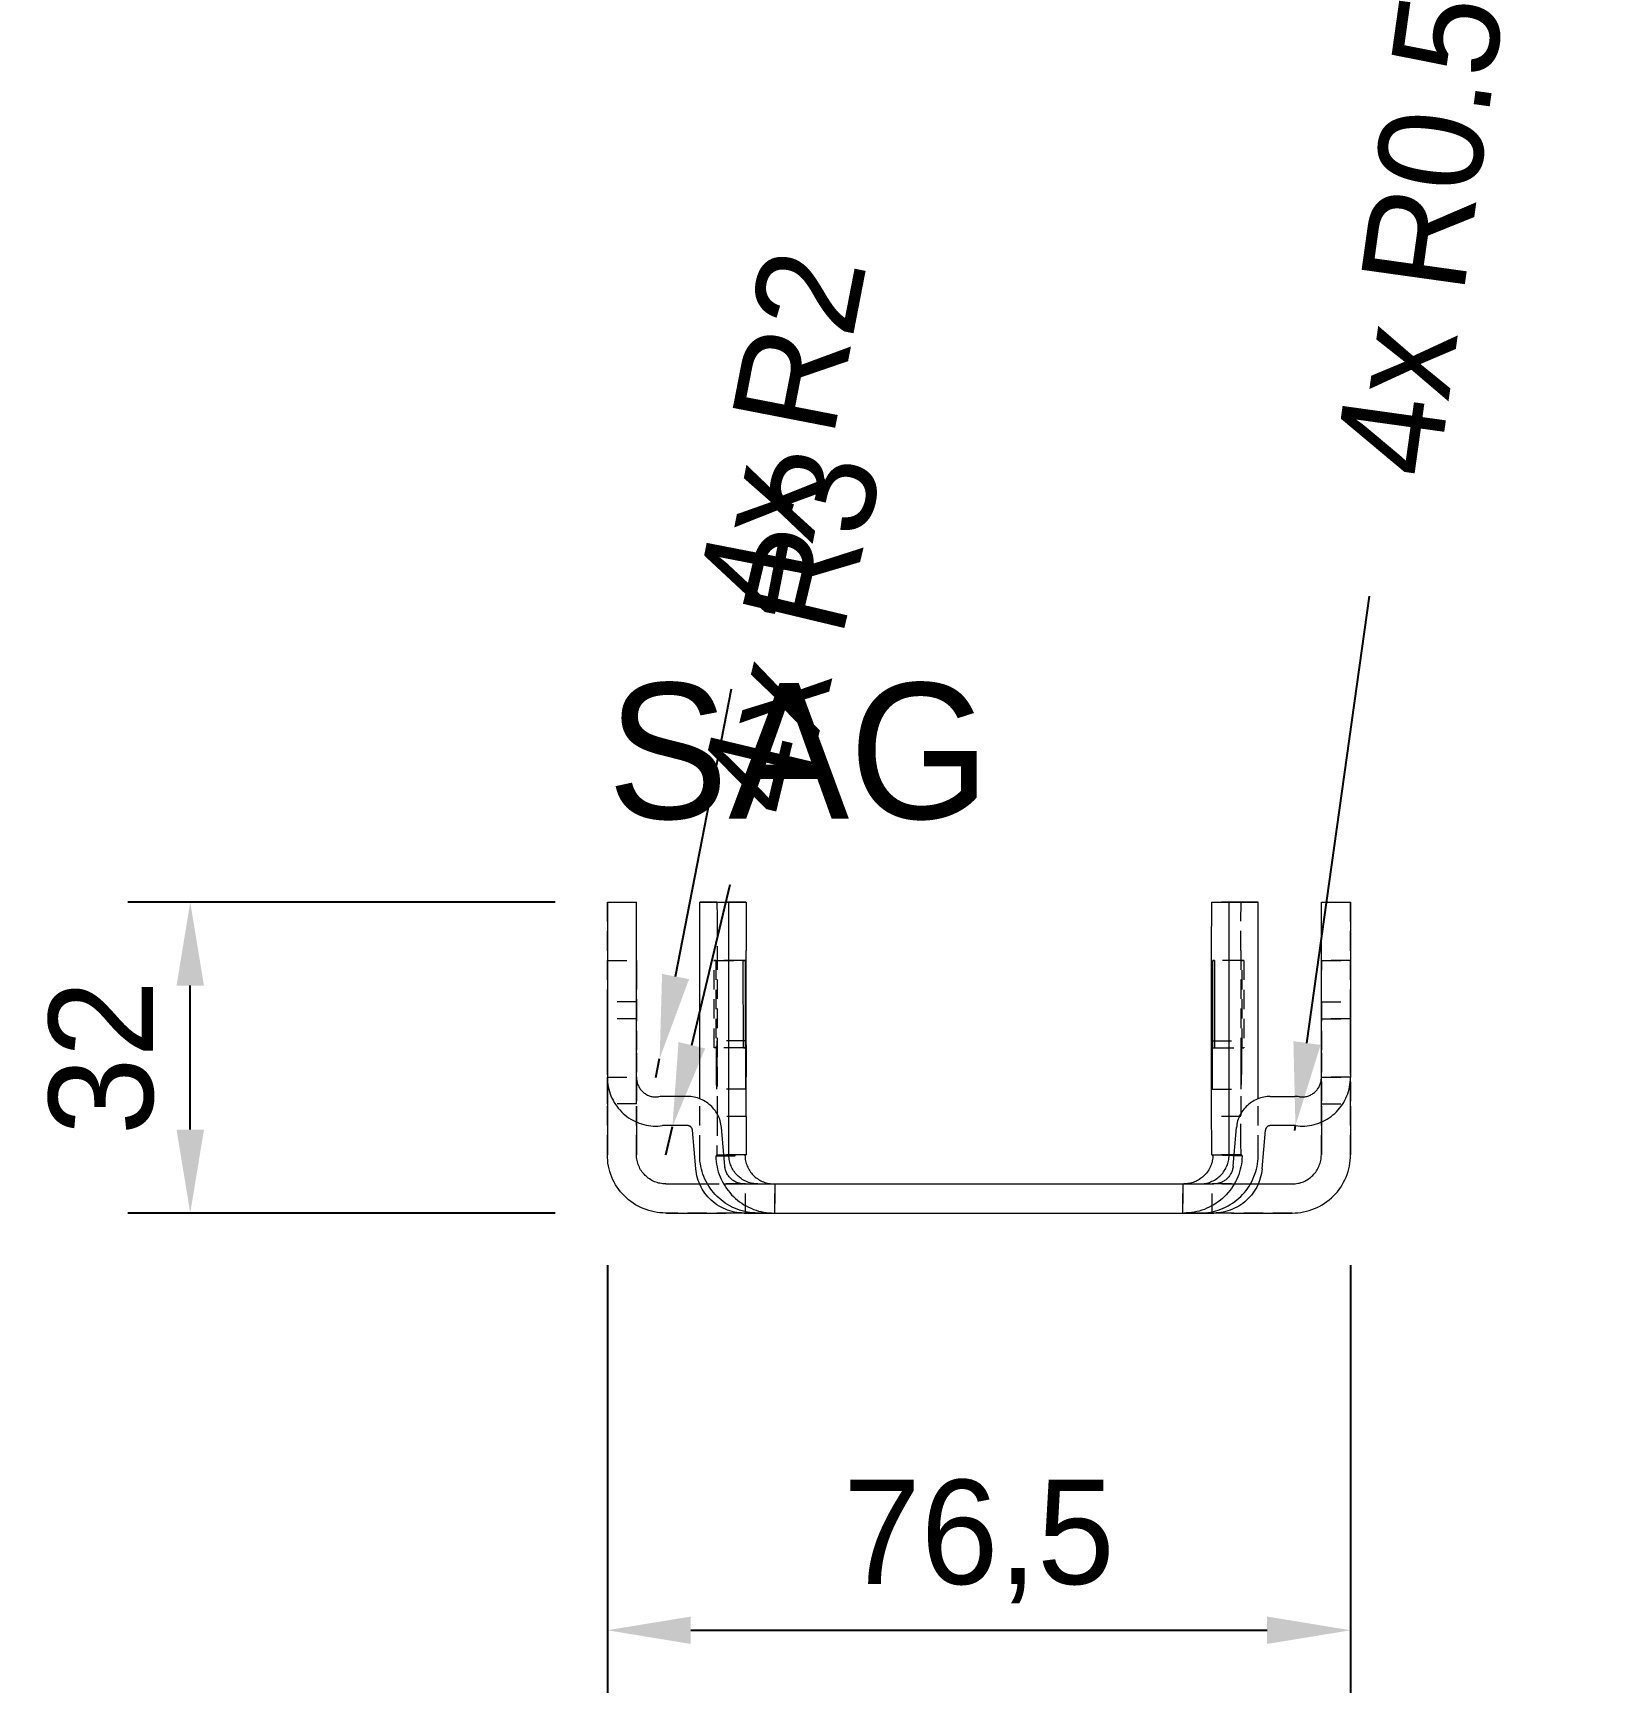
# Model space of a CAD drawing. Header units: metres. Extents: x -59 to 1546, y -324 to 342.
# Drawn here: x 622.5 to 783.2, y -49.4 to 121.4 of the extents above; entities that cross this region are included whole.
import ezdxf

# ---------------------------------------------------------------- set-up
doc = ezdxf.new("R2010")
doc.units = ezdxf.units.M
doc.linetypes.add('KESIK', pattern=[3, 2, -1])
for name, color, linetype, lineweight in [('GIZLI', 8, 'KESIK', 13), ('GORUNEN', 7, 'Continuous', 13), ('OLCU', 4, 'Continuous', 13), ('YAZI', 3, 'Continuous', 13)]:
    doc.layers.add(name, color=color, linetype=linetype, lineweight=lineweight)
doc.dimstyles.new('PF_MM', dxfattribs={"dimtxt": 10.734295, "dimasz": 8.587436, "dimexe": 6.440577, "dimexo": 5.367147, "dimgap": 3.757003, "dimtad": 1, "dimdec": 1, "dimcen": 2.5, "dimclrd": 4, "dimclre": 4, "dimclrt": 3, "dimazin": 3, "dimtfac": 1, "dimtmove": 0, "dimatfit": 3})

msp = doc.modelspace()

# ---------------------------------------------------------------- linework, layer by layer
at = {"layer": 'GIZLI'}
for points in [[(681.63, 6), (681.63, 32)], [(684.63, 6), (684.63, 32)], [(692.89, 32), (691.13, 32)], [(692.89, 32), (692.89, 32), (692.89, 32), (692.89, 32), (692.89, 32), (692.89, 32), (692.89, 32), (692.89, 32), (692.89, 32), (692.89, 32), (692.89, 32), (692.89, 32), (692.89, 32), (692.89, 32), (692.89, 32), (692.9, 32), (692.9, 32), (692.9, 32), (692.9, 32), (692.9, 31.99), (692.92, 30.46), (692.93, 27.04)], [(695.89, 32), (692.89, 32)], [(746.86, 32), (743.86, 32)], [(746.83, 27.04), (746.86, 32)], [(748.63, 32), (746.86, 32)], [(755.13, 6), (755.13, 32)], [(758.13, 6), (758.13, 32)], [(681.63, 26), (684.63, 26)], [(681.63, 26), (684.63, 26)], [(681.63, 26), (681.63, 25)], [(681.63, 25), (681.63, 26)], [(684.63, 26), (684.63, 25)], [(684.63, 25), (684.63, 26)], [(692.63, 17), (692.63, 17), (692.63, 17), (692.63, 17), (692.63, 17), (692.63, 17), (692.63, 17), (692.63, 17), (692.63, 17), (692.63, 17), (692.63, 17), (692.63, 17), (692.63, 17), (692.63, 17), (692.63, 17), (692.63, 17), (692.63, 17), (692.63, 17), (692.63, 17), (692.63, 17), (692.63, 17), (692.63, 17), (692.63, 17), (692.63, 17), (692.63, 17), (692.63, 17), (692.63, 17), (692.63, 17), (692.63, 17), (692.63, 17), (692.63, 17), (692.63, 17), (692.63, 17), (692.63, 17), (692.63, 17), (692.63, 17), (692.63, 17), (692.63, 17), (692.63, 17), (692.63, 17), (692.63, 17), (692.63, 17.01), (692.63, 17.01), (692.62, 25.94), (692.63, 25.99), (692.63, 25.99), (692.63, 26), (692.63, 26), (692.63, 26), (692.63, 26), (692.63, 26), (692.63, 26), (692.63, 26), (692.63, 26), (692.63, 26), (692.63, 26), (692.63, 26), (692.63, 26), (692.63, 26), (692.63, 26), (692.63, 26), (692.63, 26), (692.63, 26), (692.63, 26), (692.63, 26), (692.63, 26), (692.63, 26), (692.63, 26), (692.63, 26), (692.63, 26), (692.63, 26), (692.63, 26), (692.63, 26), (692.63, 26), (692.63, 26), (692.63, 26), (692.63, 26), (692.63, 26), (692.63, 26)], [(692.8, 26), (692.63, 26)], [(692.63, 26), (695.63, 26)], [(695.63, 26), (692.8, 26)], [(692.8, 26), (692.8, 26), (692.8, 26), (692.8, 26), (692.8, 26), (692.8, 26), (692.8, 26), (692.8, 26), (692.8, 26), (692.8, 26), (692.8, 26), (692.8, 26), (692.8, 26), (692.8, 26), (692.8, 26), (692.8, 26), (692.8, 26), (692.8, 26), (692.8, 26), (692.8, 26), (692.8, 26), (692.8, 26), (692.8, 26), (692.8, 26), (692.8, 26), (692.8, 26), (692.8, 26), (692.8, 26), (692.8, 26), (692.8, 26), (692.8, 26), (692.8, 26), (692.8, 26), (692.8, 26), (692.8, 26), (692.8, 26), (692.8, 26), (692.8, 26), (692.8, 26), (692.8, 26), (692.8, 26), (692.8, 25.99), (692.8, 25.99), (692.8, 17.06), (692.8, 17.01), (692.8, 17.01), (692.8, 17), (692.8, 17), (692.8, 17), (692.8, 17), (692.8, 17), (692.8, 17), (692.8, 17), (692.8, 17), (692.8, 17), (692.8, 17), (692.8, 17), (692.8, 17), (692.8, 17), (692.8, 17), (692.8, 17), (692.8, 17), (692.8, 17), (692.8, 17), (692.8, 17), (692.8, 17), (692.8, 17), (692.8, 17), (692.8, 17), (692.8, 17), (692.8, 17), (692.8, 17), (692.8, 17), (692.8, 17), (692.8, 17), (692.8, 17), (692.8, 17), (692.8, 17), (692.8, 17)], [(692.93, 27.04), (692.93, 9.95)], [(747.13, 26), (744.13, 26)], [(746.96, 26), (744.13, 26)], [(746.83, 27.04), (746.83, 9.95)], [(747.13, 26), (746.96, 26)], [(746.96, 17), (746.96, 17), (746.96, 17), (746.96, 17), (746.96, 17), (746.96, 17), (746.96, 17), (746.96, 17), (746.96, 17), (746.96, 17), (746.96, 17), (746.96, 17), (746.96, 17), (746.96, 17), (746.96, 17), (746.96, 17), (746.96, 17), (746.96, 17), (746.96, 17), (746.96, 17), (746.96, 17), (746.96, 17), (746.96, 17), (746.96, 17), (746.96, 17), (746.96, 17), (746.96, 17), (746.96, 17), (746.96, 17), (746.96, 17), (746.96, 17), (746.96, 17), (746.96, 17), (746.96, 17), (746.96, 17), (746.96, 17), (746.96, 17), (746.96, 17), (746.96, 17), (746.96, 17), (746.96, 17), (746.96, 17.01), (746.96, 17.01), (746.96, 25.94), (746.96, 25.99), (746.96, 25.99), (746.96, 26), (746.96, 26), (746.96, 26), (746.96, 26), (746.96, 26), (746.96, 26), (746.96, 26), (746.96, 26), (746.96, 26), (746.96, 26), (746.96, 26), (746.96, 26), (746.96, 26), (746.96, 26), (746.96, 26), (746.96, 26), (746.96, 26), (746.96, 26), (746.96, 26), (746.96, 26), (746.96, 26), (746.96, 26), (746.96, 26), (746.96, 26), (746.96, 26), (746.96, 26), (746.96, 26), (746.96, 26), (746.96, 26), (746.96, 26), (746.96, 26), (746.96, 26), (746.96, 26)], [(747.13, 26), (747.13, 26), (747.13, 26), (747.13, 26), (747.13, 26), (747.13, 26), (747.13, 26), (747.13, 26), (747.13, 26), (747.13, 26), (747.13, 26), (747.13, 26), (747.13, 26), (747.13, 26), (747.13, 26), (747.13, 26), (747.13, 26), (747.13, 26), (747.13, 26), (747.13, 26), (747.13, 26), (747.13, 26), (747.13, 26), (747.13, 26), (747.13, 26), (747.13, 26), (747.13, 26), (747.13, 26), (747.13, 26), (747.13, 26), (747.13, 26), (747.13, 26), (747.13, 26), (747.13, 26), (747.13, 26), (747.13, 26), (747.13, 26), (747.13, 26), (747.13, 26), (747.13, 26), (747.13, 26), (747.13, 25.99), (747.13, 25.99), (747.13, 17.06), (747.13, 17.01), (747.13, 17.01), (747.13, 17), (747.13, 17), (747.13, 17), (747.13, 17), (747.13, 17), (747.13, 17), (747.13, 17), (747.13, 17), (747.13, 17), (747.13, 17), (747.13, 17), (747.13, 17), (747.13, 17), (747.13, 17), (747.13, 17), (747.13, 17), (747.13, 17), (747.13, 17), (747.13, 17), (747.13, 17), (747.13, 17), (747.13, 17), (747.13, 17), (747.13, 17), (747.13, 17), (747.13, 17), (747.13, 17), (747.13, 17), (747.13, 17), (747.13, 17), (747.13, 17), (747.13, 17), (747.13, 17)], [(755.13, 25), (755.13, 26)], [(755.13, 26), (758.13, 26)], [(758.13, 26), (755.13, 26)], [(755.13, 26), (755.13, 25)], [(758.13, 25), (758.13, 26)], [(758.13, 26), (758.13, 25)], [(681.63, 21), (681.63, 25)], [(681.63, 25), (681.63, 21)], [(684.63, 21), (684.63, 25)], [(684.63, 25), (684.63, 21)], [(755.13, 21), (755.13, 25)], [(755.13, 21), (755.13, 25)], [(758.13, 21), (758.13, 25)], [(758.13, 21), (758.13, 25)], [(684.63, 21.75), (681.63, 21.75)], [(681.63, 21.75), (681.63, 16.5)], [(681.63, 16.5), (681.63, 21.75)], [(681.63, 21), (681.63, 20)], [(681.63, 20), (681.63, 21)], [(684.63, 21.75), (684.63, 16.5)], [(684.63, 16.5), (684.63, 21.75)], [(684.63, 21), (684.63, 20)], [(684.63, 20), (684.63, 21)], [(755.13, 21.75), (758.13, 21.75)], [(755.13, 21.75), (755.13, 16.5)], [(755.13, 16.5), (755.13, 21.75)], [(755.13, 20), (755.13, 21)], [(755.13, 21), (755.13, 20)], [(758.13, 21.75), (758.13, 16.5)], [(758.13, 16.5), (758.13, 21.75)], [(758.13, 20), (758.13, 21)], [(758.13, 21), (758.13, 20)], [(684.63, 20), (681.63, 20)], [(684.63, 20), (681.63, 20)], [(755.13, 20), (758.13, 20)], [(758.13, 20), (755.13, 20)], [(692.87, 15.22), (692.88, 17.74)], [(692.88, 17.74), (692.88, 17.74), (692.88, 17.74), (692.88, 17.74), (692.88, 17.74), (692.88, 17.74), (692.88, 17.74), (692.88, 17.74), (692.88, 17.74), (692.88, 17.74), (692.88, 17.74), (692.88, 17.74), (692.88, 17.74), (692.88, 17.74), (692.88, 17.74), (692.88, 17.74), (692.88, 17.74), (692.88, 17.74), (692.88, 17.74)], [(692.88, 17.74), (692.88, 17.74), (692.88, 17.74), (692.88, 17.74), (692.88, 17.74), (692.88, 17.74), (692.88, 17.74), (692.88, 17.74), (692.88, 17.74), (692.88, 17.74), (692.88, 17.74), (692.88, 17.74), (692.88, 17.74), (692.88, 17.74), (692.88, 17.74), (692.88, 17.74), (692.88, 17.74), (692.88, 17.74), (692.88, 17.74), (692.88, 17.74), (692.88, 17.74), (692.88, 17.74), (692.88, 17.74), (692.88, 17.74), (692.88, 17.74), (692.88, 17.74), (692.88, 17.74), (692.88, 17.74), (692.88, 17.74), (692.88, 17.74), (692.88, 17.74), (692.88, 17.74), (692.88, 17.74), (692.88, 17.74), (692.88, 17.74), (692.88, 17.74), (692.88, 17.74), (692.88, 17.74), (692.88, 17.74), (692.88, 17.74), (692.88, 17.74), (692.88, 17.73), (692.9, 16.96), (692.9, 15.26)], [(695.88, 17.74), (692.88, 17.74)], [(743.87, 17.74), (746.87, 17.74)], [(746.86, 15.26), (746.87, 17.74)], [(746.87, 17.74), (746.87, 17.74), (746.87, 17.74), (746.87, 17.74), (746.87, 17.74), (746.87, 17.74), (746.87, 17.74), (746.87, 17.74), (746.87, 17.74), (746.87, 17.74), (746.87, 17.74), (746.87, 17.74), (746.87, 17.74), (746.87, 17.74), (746.87, 17.74), (746.87, 17.74), (746.87, 17.74), (746.87, 17.74), (746.87, 17.74), (746.87, 17.74), (746.89, 16.95), (746.89, 15.22)], [(746.87, 17.74), (746.87, 17.74), (746.87, 17.74), (746.87, 17.74), (746.87, 17.74), (746.87, 17.74), (746.87, 17.74), (746.87, 17.74), (746.87, 17.74), (746.87, 17.74), (746.87, 17.74), (746.87, 17.74), (746.87, 17.74), (746.87, 17.74), (746.87, 17.74), (746.87, 17.74), (746.87, 17.74), (746.87, 17.74), (746.87, 17.74), (746.87, 17.74), (746.87, 17.74), (746.87, 17.74), (746.87, 17.74)], [(681.63, 16.5), (681.63, 11.25)], [(681.63, 11.25), (681.63, 16.5)], [(684.63, 16.5), (684.63, 11.25)], [(684.63, 11.25), (684.63, 16.5)], [(692.8, 17), (692.63, 17)], [(695.63, 17), (692.63, 17)], [(695.8, 17), (692.8, 17)], [(743.96, 17), (746.96, 17)], [(744.13, 17), (747.13, 17)], [(746.96, 17), (747.13, 17)], [(755.13, 11.25), (755.13, 16.5)], [(755.13, 16.5), (755.13, 11.25)], [(758.13, 11.25), (758.13, 16.5)], [(758.13, 16.5), (758.13, 11.25)], [(681.63, 14), (684.63, 14)], [(681.63, 13.95), (681.63, 14)], [(681.63, 14), (684.63, 14)], [(681.63, 14), (681.63, 13.95)], [(684.63, 13.95), (684.63, 14)], [(684.63, 14), (684.63, 11)], [(692.88, 12.74), (692.88, 12.74), (692.88, 12.74), (692.88, 12.74), (692.88, 12.74), (692.88, 12.74), (692.88, 12.74), (692.88, 12.74), (692.88, 12.74), (692.88, 12.74), (692.88, 12.74), (692.88, 12.74), (692.88, 12.74), (692.88, 12.74), (692.88, 12.74), (692.88, 12.74), (692.88, 12.74), (692.88, 12.74), (692.88, 12.74), (692.88, 12.74), (692.88, 12.74), (692.88, 12.74), (692.88, 12.74), (692.88, 12.74), (692.88, 12.74), (692.88, 12.74), (692.88, 12.74), (692.88, 12.74), (692.88, 12.74), (692.88, 12.74), (692.88, 12.74), (692.88, 12.74), (692.88, 12.74), (692.88, 12.74), (692.88, 12.74), (692.88, 12.74), (692.88, 12.74), (692.88, 12.74), (692.88, 12.74), (692.88, 12.74), (692.88, 12.74), (692.88, 12.74), (692.87, 13.51), (692.87, 15.22)], [(692.9, 15.26), (692.88, 12.74)], [(746.87, 12.74), (746.87, 12.74), (746.87, 12.74), (746.87, 12.74), (746.87, 12.74), (746.87, 12.74), (746.87, 12.74), (746.87, 12.74), (746.87, 12.74), (746.87, 12.74), (746.87, 12.74), (746.87, 12.74), (746.87, 12.74), (746.87, 12.74), (746.87, 12.74), (746.87, 12.74), (746.87, 12.74), (746.87, 12.74), (746.87, 12.74), (746.87, 12.74), (746.86, 13.52), (746.86, 15.26)], [(746.89, 15.22), (746.87, 12.74)], [(755.13, 11), (755.13, 14)], [(755.13, 14), (758.13, 14)], [(758.13, 14), (755.13, 14)], [(755.13, 13.95), (755.13, 14)], [(758.13, 13.95), (758.13, 14)], [(758.13, 14), (758.13, 13.95)], [(692.88, 12.74), (692.88, 12.74), (692.88, 12.74), (692.88, 12.74), (692.88, 12.74), (692.88, 12.74), (692.88, 12.74), (692.88, 12.74), (692.88, 12.74), (692.88, 12.74), (692.88, 12.74), (692.88, 12.74), (692.88, 12.74), (692.88, 12.74), (692.88, 12.74), (692.88, 12.74), (692.88, 12.74), (692.88, 12.74), (692.88, 12.74)], [(695.88, 12.74), (692.88, 12.74)], [(743.87, 12.74), (746.87, 12.74)], [(746.87, 12.74), (746.87, 12.74), (746.87, 12.74), (746.87, 12.74), (746.87, 12.74), (746.87, 12.74), (746.87, 12.74), (746.87, 12.74), (746.87, 12.74), (746.87, 12.74), (746.87, 12.74), (746.87, 12.74), (746.87, 12.74), (746.87, 12.74), (746.87, 12.74), (746.87, 12.74), (746.87, 12.74), (746.87, 12.74), (746.87, 12.74), (746.87, 12.74), (746.87, 12.74), (746.87, 12.74), (746.87, 12.74)], [(684.63, 11.25), (681.63, 11.25)], [(684.63, 11), (684.63, 9.37)], [(691.13, 6), (691.13, 11.77)], [(748.63, 6), (748.63, 11.77)], [(755.13, 11.25), (758.13, 11.25)], [(755.13, 11), (755.13, 9.37)], [(692.93, 9.95), (692.9, 6)], [(695.93, 9.95), (692.93, 9.95)], [(746.83, 9.95), (743.83, 9.95)], [(746.86, 6), (746.86, 6), (746.86, 6), (746.86, 6), (746.86, 6), (746.86, 6), (746.86, 6), (746.86, 6), (746.86, 6), (746.86, 6), (746.86, 6), (746.86, 6), (746.86, 6), (746.86, 6), (746.86, 6), (746.86, 6), (746.86, 6), (746.86, 6), (746.86, 6), (746.86, 6), (746.86, 6.01), (746.84, 7.19), (746.83, 9.95)], [(697.13, 0), (696.85, 0.01), (696.58, 0.02), (696.31, 0.06), (696.04, 0.1), (695.77, 0.16), (695.51, 0.22), (695.24, 0.3), (694.99, 0.4), (694.73, 0.5), (694.48, 0.61), (694.24, 0.74), (694, 0.88), (693.77, 1.03), (693.55, 1.18), (693.33, 1.35), (693.13, 1.53), (692.93, 1.72), (692.73, 1.91), (692.55, 2.12), (692.38, 2.33), (692.22, 2.55), (692.07, 2.78), (691.92, 3.01), (691.79, 3.25), (691.67, 3.5), (691.56, 3.75), (691.47, 4.01), (691.38, 4.27), (691.31, 4.53), (691.25, 4.8), (691.2, 5.07), (691.16, 5.34), (691.14, 5.61), (691.13, 5.81), (691.13, 6)], [(692.89, 6), (692.79, 5.86)], [(692.79, 5.86), (695.79, 5.93)], [(692.79, 5.86), (692.8, 5.59), (692.83, 5.32), (692.87, 5.04), (692.92, 4.77), (692.98, 4.51), (693.05, 4.24), (693.14, 3.98), (693.24, 3.73), (693.35, 3.48), (693.47, 3.23), (693.6, 2.99), (693.74, 2.76), (693.9, 2.53), (694.06, 2.31), (694.23, 2.1), (694.42, 1.89), (694.61, 1.7), (694.81, 1.51), (695.02, 1.33), (695.24, 1.17), (695.46, 1.01), (695.69, 0.86), (695.93, 0.73), (696.17, 0.6), (696.42, 0.49), (696.68, 0.38), (696.94, 0.29), (697.2, 0.21), (697.47, 0.15), (697.73, 0.09), (698.01, 0.05), (698.28, 0.02), (698.53, 0.01), (698.79, 0)], [(692.9, 6), (692.89, 6)], [(692.89, 6), (695.89, 6)], [(695.9, 6), (692.9, 6)], [(746.96, 5.86), (746.95, 5.59), (746.93, 5.32), (746.89, 5.04), (746.84, 4.77), (746.78, 4.51), (746.7, 4.24), (746.62, 3.98), (746.52, 3.73), (746.41, 3.48), (746.29, 3.23), (746.16, 2.99), (746.01, 2.76), (745.86, 2.53), (745.7, 2.31), (745.52, 2.1), (745.34, 1.89), (745.15, 1.7), (744.95, 1.51), (744.74, 1.33), (744.52, 1.17), (744.3, 1.01), (744.06, 0.86), (743.83, 0.73), (743.58, 0.6), (743.33, 0.49), (743.08, 0.38), (742.82, 0.29), (742.56, 0.21), (742.29, 0.15), (742.02, 0.09), (741.75, 0.05), (741.48, 0.02), (741.22, 0.01), (740.97, 0)], [(742.63, 0), (742.9, 0.01), (743.17, 0.02), (743.45, 0.06), (743.72, 0.1), (743.99, 0.16), (744.25, 0.22), (744.51, 0.3), (744.77, 0.4), (745.02, 0.5), (745.27, 0.61), (745.52, 0.74), (745.75, 0.88), (745.98, 1.03), (746.21, 1.18), (746.42, 1.35), (746.63, 1.53), (746.83, 1.72), (747.02, 1.91), (747.2, 2.12), (747.38, 2.33), (747.54, 2.55), (747.69, 2.78), (747.83, 3.01), (747.96, 3.25), (748.08, 3.5), (748.19, 3.75), (748.29, 4.01), (748.37, 4.27), (748.45, 4.53), (748.51, 4.8), (748.55, 5.07), (748.59, 5.34), (748.62, 5.61), (748.62, 5.81), (748.63, 6)], [(746.86, 6), (743.86, 6)], [(743.86, 6), (746.86, 6)], [(746.96, 5.86), (743.97, 5.93)], [(746.86, 6), (746.86, 6)], [(746.86, 6), (746.96, 5.86)], [(687.63, 3), (697.88, 3)], [(691.13, 3), (693.86, 3)], [(695.86, 3), (693.86, 3)], [(695.71, 3), (695.86, 3)], [(695.86, 0), (695.86, 3)], [(695.86, 0), (695.86, 3)], [(697.13, 3), (698.79, 3)], [(697.13, 3), (698.88, 3)], [(697.88, 3), (698.88, 3)], [(698.79, 3), (740.97, 3)], [(698.88, 0), (698.88, 3)], [(698.88, 3), (698.88, 0)], [(740.88, 3), (741.88, 3)], [(740.88, 3), (742.63, 3)], [(740.88, 0), (740.88, 3)], [(740.88, 3), (740.88, 0)], [(740.97, 3), (742.63, 3)], [(741.88, 3), (752.13, 3)], [(743.89, 3), (744.05, 3)], [(745.89, 3), (743.89, 3)], [(743.89, 0), (743.89, 3)], [(743.89, 0), (743.89, 3)], [(745.89, 3), (748.63, 3)], [(697.88, 0), (687.63, 0)], [(695.86, 0), (695.71, 0)], [(695.71, 0), (695.86, 0)], [(697.13, 0), (698.79, 0)], [(697.13, 0), (698.88, 0)], [(697.88, 0), (698.88, 0)], [(698.79, 0), (740.97, 0)], [(740.88, 0), (741.88, 0)], [(740.88, 0), (742.63, 0)], [(740.97, 0), (742.63, 0)], [(752.13, 0), (741.88, 0)], [(744.05, 0), (743.89, 0)], [(743.89, 0), (744.05, 0)]]:
    msp.add_lwpolyline(points, dxfattribs=at)
at = {"layer": 'GORUNEN'}
for points in [[(681.63, 32), (684.63, 32)], [(681.63, 32), (681.63, 13.95)], [(684.63, 13.95), (684.63, 32)], [(691.13, 11.77), (691.13, 32)], [(691.13, 32), (694.13, 32)], [(694.13, 32), (695.89, 32)], [(694.13, 6), (694.13, 32)], [(695.89, 32), (695.89, 32), (695.89, 32), (695.89, 32), (695.89, 32), (695.89, 32), (695.89, 32), (695.89, 32), (695.89, 32), (695.89, 32), (695.89, 32), (695.89, 32), (695.89, 32), (695.89, 32), (695.89, 32), (695.89, 32), (695.9, 32), (695.9, 32), (695.9, 32), (695.9, 31.99), (695.92, 30.46), (695.93, 27.04)], [(743.83, 27.04), (743.86, 32)], [(743.86, 32), (745.63, 32)], [(745.63, 6), (745.63, 32)], [(745.63, 32), (748.63, 32)], [(748.63, 11.77), (748.63, 32)], [(755.13, 32), (758.13, 32)], [(755.13, 13.95), (755.13, 32)], [(758.13, 32), (758.13, 13.95)], [(695.63, 17), (695.63, 17), (695.63, 17), (695.63, 17), (695.63, 17), (695.63, 17), (695.63, 17), (695.63, 17), (695.63, 17), (695.63, 17), (695.63, 17), (695.63, 17), (695.63, 17), (695.63, 17), (695.63, 17), (695.63, 17), (695.63, 17), (695.63, 17), (695.63, 17), (695.63, 17), (695.63, 17), (695.63, 17), (695.63, 17), (695.63, 17), (695.63, 17), (695.63, 17), (695.63, 17), (695.63, 17), (695.63, 17), (695.63, 17), (695.63, 17), (695.63, 17), (695.63, 17), (695.63, 17), (695.63, 17), (695.63, 17), (695.63, 17), (695.63, 17), (695.63, 17), (695.63, 17), (695.63, 17), (695.63, 17.01), (695.63, 17.01), (695.62, 25.94), (695.63, 25.99), (695.63, 25.99), (695.63, 26), (695.63, 26), (695.63, 26), (695.63, 26), (695.63, 26), (695.63, 26), (695.63, 26), (695.63, 26), (695.63, 26), (695.63, 26), (695.63, 26), (695.63, 26), (695.63, 26), (695.63, 26), (695.63, 26), (695.63, 26), (695.63, 26), (695.63, 26), (695.63, 26), (695.63, 26), (695.63, 26), (695.63, 26), (695.63, 26), (695.63, 26), (695.63, 26), (695.63, 26), (695.63, 26), (695.63, 26), (695.63, 26), (695.63, 26), (695.63, 26), (695.63, 26), (695.63, 26)], [(695.8, 26), (695.63, 26)], [(695.63, 26), (695.8, 26)], [(695.8, 26), (695.8, 26), (695.8, 26), (695.8, 26), (695.8, 26), (695.8, 26), (695.8, 26), (695.8, 26), (695.8, 26), (695.8, 26), (695.8, 26), (695.8, 26), (695.8, 26), (695.8, 26), (695.8, 26), (695.8, 26), (695.8, 26), (695.8, 26), (695.8, 26), (695.8, 26), (695.8, 26), (695.8, 26), (695.8, 26), (695.8, 26), (695.8, 26), (695.8, 26), (695.8, 26), (695.8, 26), (695.8, 26), (695.8, 26), (695.8, 26), (695.8, 26), (695.8, 26), (695.8, 26), (695.8, 26), (695.8, 26), (695.8, 26), (695.8, 26), (695.8, 26), (695.8, 26), (695.8, 26), (695.8, 25.99), (695.8, 25.99), (695.8, 17.06), (695.8, 17.01), (695.8, 17.01), (695.8, 17), (695.8, 17), (695.8, 17), (695.8, 17), (695.8, 17), (695.8, 17), (695.8, 17), (695.8, 17), (695.8, 17), (695.8, 17), (695.8, 17), (695.8, 17), (695.8, 17), (695.8, 17), (695.8, 17), (695.8, 17), (695.8, 17), (695.8, 17), (695.8, 17), (695.8, 17), (695.8, 17), (695.8, 17), (695.8, 17), (695.8, 17), (695.8, 17), (695.8, 17), (695.8, 17), (695.8, 17), (695.8, 17), (695.8, 17), (695.8, 17), (695.8, 17), (695.8, 17)], [(695.93, 9.95), (695.93, 27.04)], [(743.83, 9.95), (743.83, 27.04)], [(743.96, 17), (743.96, 17), (743.96, 17), (743.96, 17), (743.96, 17), (743.96, 17), (743.96, 17), (743.96, 17), (743.96, 17), (743.96, 17), (743.96, 17), (743.96, 17), (743.96, 17), (743.96, 17), (743.96, 17), (743.96, 17), (743.96, 17), (743.96, 17), (743.96, 17), (743.96, 17), (743.96, 17), (743.96, 17), (743.96, 17), (743.96, 17), (743.96, 17), (743.96, 17), (743.96, 17), (743.96, 17), (743.96, 17), (743.96, 17), (743.96, 17), (743.96, 17), (743.96, 17), (743.96, 17), (743.96, 17), (743.96, 17), (743.96, 17), (743.96, 17), (743.96, 17), (743.96, 17), (743.96, 17), (743.96, 17.01), (743.96, 17.01), (743.96, 25.94), (743.96, 25.99), (743.96, 25.99), (743.96, 26), (743.96, 26), (743.96, 26), (743.96, 26), (743.96, 26), (743.96, 26), (743.96, 26), (743.96, 26), (743.96, 26), (743.96, 26), (743.96, 26), (743.96, 26), (743.96, 26), (743.96, 26), (743.96, 26), (743.96, 26), (743.96, 26), (743.96, 26), (743.96, 26), (743.96, 26), (743.96, 26), (743.96, 26), (743.96, 26), (743.96, 26), (743.96, 26), (743.96, 26), (743.96, 26), (743.96, 26), (743.96, 26), (743.96, 26), (743.96, 26), (743.96, 26), (743.96, 26)], [(743.96, 26), (744.13, 26)], [(744.13, 26), (743.96, 26)], [(744.13, 26), (744.13, 26), (744.13, 26), (744.13, 26), (744.13, 26), (744.13, 26), (744.13, 26), (744.13, 26), (744.13, 26), (744.13, 26), (744.13, 26), (744.13, 26), (744.13, 26), (744.13, 26), (744.13, 26), (744.13, 26), (744.13, 26), (744.13, 26), (744.13, 26), (744.13, 26), (744.13, 26), (744.13, 26), (744.13, 26), (744.13, 26), (744.13, 26), (744.13, 26), (744.13, 26), (744.13, 26), (744.13, 26), (744.13, 26), (744.13, 26), (744.13, 26), (744.13, 26), (744.13, 26), (744.13, 26), (744.13, 26), (744.13, 26), (744.13, 26), (744.13, 26), (744.13, 26), (744.13, 26), (744.13, 25.99), (744.13, 25.99), (744.13, 17.06), (744.13, 17.01), (744.13, 17.01), (744.13, 17), (744.13, 17), (744.13, 17), (744.13, 17), (744.13, 17), (744.13, 17), (744.13, 17), (744.13, 17), (744.13, 17), (744.13, 17), (744.13, 17), (744.13, 17), (744.13, 17), (744.13, 17), (744.13, 17), (744.13, 17), (744.13, 17), (744.13, 17), (744.13, 17), (744.13, 17), (744.13, 17), (744.13, 17), (744.13, 17), (744.13, 17), (744.13, 17), (744.13, 17), (744.13, 17), (744.13, 17), (744.13, 17), (744.13, 17), (744.13, 17), (744.13, 17), (744.13, 17)], [(695.87, 15.22), (695.88, 17.74)], [(695.88, 17.74), (695.88, 17.74), (695.88, 17.74), (695.88, 17.74), (695.88, 17.74), (695.88, 17.74), (695.88, 17.74), (695.88, 17.74), (695.88, 17.74), (695.88, 17.74), (695.88, 17.74), (695.88, 17.74), (695.88, 17.74), (695.88, 17.74), (695.88, 17.74), (695.88, 17.74), (695.88, 17.74), (695.88, 17.74), (695.88, 17.74)], [(695.88, 17.74), (695.88, 17.74), (695.88, 17.74), (695.88, 17.74), (695.88, 17.74), (695.88, 17.74), (695.88, 17.74), (695.88, 17.74), (695.88, 17.74), (695.88, 17.74), (695.88, 17.74), (695.88, 17.74), (695.88, 17.74), (695.88, 17.74), (695.88, 17.74), (695.88, 17.74), (695.88, 17.74), (695.88, 17.74), (695.88, 17.74), (695.88, 17.74), (695.88, 17.74), (695.88, 17.74), (695.88, 17.74), (695.88, 17.74), (695.88, 17.74), (695.88, 17.74), (695.88, 17.74), (695.88, 17.74), (695.88, 17.74), (695.88, 17.74), (695.88, 17.74), (695.88, 17.74), (695.88, 17.74), (695.88, 17.74), (695.88, 17.74), (695.88, 17.74), (695.88, 17.74), (695.88, 17.74), (695.88, 17.74), (695.88, 17.74), (695.88, 17.74), (695.88, 17.73), (695.9, 16.96), (695.9, 15.26)], [(743.86, 15.26), (743.87, 17.74)], [(743.87, 17.74), (743.87, 17.74), (743.87, 17.74), (743.87, 17.74), (743.87, 17.74), (743.87, 17.74), (743.87, 17.74), (743.87, 17.74), (743.87, 17.74), (743.87, 17.74), (743.87, 17.74), (743.87, 17.74), (743.87, 17.74), (743.87, 17.74), (743.87, 17.74), (743.87, 17.74), (743.87, 17.74), (743.87, 17.74), (743.87, 17.74), (743.87, 17.74), (743.87, 17.74), (743.87, 17.74), (743.87, 17.74)], [(743.87, 17.74), (743.87, 17.74), (743.87, 17.74), (743.87, 17.74), (743.87, 17.74), (743.87, 17.74), (743.87, 17.74), (743.87, 17.74), (743.87, 17.74), (743.87, 17.74), (743.87, 17.74), (743.87, 17.74), (743.87, 17.74), (743.87, 17.74), (743.87, 17.74), (743.87, 17.74), (743.87, 17.74), (743.87, 17.74), (743.87, 17.74), (743.87, 17.74), (743.89, 16.95), (743.89, 15.22)], [(695.63, 17), (695.8, 17)], [(743.96, 17), (744.13, 17)], [(681.63, 13.95), (681.63, 13.71), (681.65, 13.46), (681.68, 13.22), (681.72, 12.98), (681.78, 12.74), (681.84, 12.51), (681.92, 12.28), (682, 12.05), (682.1, 11.82), (682.21, 11.61), (682.33, 11.39), (682.46, 11.19), (682.6, 10.99), (682.75, 10.79), (682.91, 10.61), (683.07, 10.43), (683.25, 10.26), (683.43, 10.1), (683.62, 9.95), (683.82, 9.81), (684.03, 9.68), (684.24, 9.56), (684.46, 9.45), (684.68, 9.34), (684.91, 9.26), (685.14, 9.18), (685.37, 9.11), (685.61, 9.05), (685.85, 9.01), (686.09, 8.98), (686.33, 8.96), (686.58, 8.95), (686.82, 8.95), (687.06, 8.97), (687.31, 9)], [(681.63, 13.95), (681.63, 11)], [(684.63, 13.95), (684.63, 13.85), (684.64, 13.75), (684.65, 13.66), (684.67, 13.56), (684.69, 13.47), (684.71, 13.37), (684.74, 13.28), (684.78, 13.19), (684.82, 13.1), (684.86, 13.01), (684.91, 12.93), (684.96, 12.84), (685.02, 12.76), (685.08, 12.69), (685.14, 12.61), (685.21, 12.54), (685.28, 12.47), (685.35, 12.41), (685.43, 12.35), (685.51, 12.29), (685.59, 12.24), (685.67, 12.19), (685.76, 12.15), (685.85, 12.11), (685.94, 12.07), (686.03, 12.04), (686.12, 12.01), (686.22, 11.99), (686.32, 11.97), (686.41, 11.96), (686.51, 11.95), (686.61, 11.95), (686.7, 11.95), (686.8, 11.96), (686.9, 11.97)], [(695.88, 12.74), (695.88, 12.74), (695.88, 12.74), (695.88, 12.74), (695.88, 12.74), (695.88, 12.74), (695.88, 12.74), (695.88, 12.74), (695.88, 12.74), (695.88, 12.74), (695.88, 12.74), (695.88, 12.74), (695.88, 12.74), (695.88, 12.74), (695.88, 12.74), (695.88, 12.74), (695.88, 12.74), (695.88, 12.74), (695.88, 12.74), (695.88, 12.74), (695.88, 12.74), (695.88, 12.74), (695.88, 12.74), (695.88, 12.74), (695.88, 12.74), (695.88, 12.74), (695.88, 12.74), (695.88, 12.74), (695.88, 12.74), (695.88, 12.74), (695.88, 12.74), (695.88, 12.74), (695.88, 12.74), (695.88, 12.74), (695.88, 12.74), (695.88, 12.74), (695.88, 12.74), (695.88, 12.74), (695.88, 12.74), (695.88, 12.74), (695.88, 12.74), (695.88, 12.74), (695.87, 13.51), (695.87, 15.22)], [(695.9, 15.26), (695.88, 12.74)], [(743.87, 12.74), (743.87, 12.74), (743.87, 12.74), (743.87, 12.74), (743.87, 12.74), (743.87, 12.74), (743.87, 12.74), (743.87, 12.74), (743.87, 12.74), (743.87, 12.74), (743.87, 12.74), (743.87, 12.74), (743.87, 12.74), (743.87, 12.74), (743.87, 12.74), (743.87, 12.74), (743.87, 12.74), (743.87, 12.74), (743.87, 12.74), (743.87, 12.74), (743.86, 13.52), (743.86, 15.26)], [(743.89, 15.22), (743.87, 12.74)], [(752.45, 9), (752.69, 8.97), (752.94, 8.95), (753.18, 8.95), (753.42, 8.96), (753.67, 8.98), (753.91, 9.01), (754.15, 9.05), (754.38, 9.11), (754.62, 9.18), (754.85, 9.26), (755.08, 9.34), (755.3, 9.45), (755.52, 9.56), (755.73, 9.68), (755.93, 9.81), (756.13, 9.95), (756.32, 10.1), (756.51, 10.26), (756.68, 10.43), (756.85, 10.61), (757.01, 10.79), (757.16, 10.99), (757.3, 11.19), (757.43, 11.39), (757.54, 11.61), (757.65, 11.82), (757.75, 12.05), (757.84, 12.28), (757.92, 12.51), (757.98, 12.74), (758.03, 12.98), (758.07, 13.22), (758.1, 13.46), (758.12, 13.71), (758.13, 13.95)], [(752.86, 11.97), (752.95, 11.96), (753.05, 11.95), (753.15, 11.95), (753.25, 11.95), (753.34, 11.96), (753.44, 11.97), (753.54, 11.99), (753.63, 12.01), (753.72, 12.04), (753.82, 12.07), (753.91, 12.11), (754, 12.15), (754.08, 12.19), (754.17, 12.24), (754.25, 12.29), (754.33, 12.35), (754.41, 12.41), (754.48, 12.47), (754.55, 12.54), (754.62, 12.61), (754.68, 12.69), (754.74, 12.76), (754.79, 12.84), (754.85, 12.93), (754.89, 13.01), (754.94, 13.1), (754.98, 13.19), (755.01, 13.28), (755.04, 13.37), (755.07, 13.47), (755.09, 13.56), (755.11, 13.66), (755.12, 13.75), (755.13, 13.85), (755.13, 13.95)], [(758.13, 11), (758.13, 13.95)], [(687.37, 12), (687.21, 12), (687.06, 11.99), (686.9, 11.97)], [(689.88, 12), (687.37, 12)], [(693.37, 8.81), (693.35, 8.98), (693.32, 9.15), (693.29, 9.32), (693.24, 9.48), (693.19, 9.65), (693.13, 9.81), (693.06, 9.97), (692.98, 10.13), (692.9, 10.28), (692.81, 10.42), (692.71, 10.57), (692.6, 10.7), (692.49, 10.83), (692.37, 10.96), (692.25, 11.08), (692.12, 11.19), (691.98, 11.3), (691.84, 11.4), (691.69, 11.49), (691.54, 11.58), (691.39, 11.66), (691.23, 11.73), (691.07, 11.79), (690.91, 11.85), (690.74, 11.89), (690.57, 11.93), (690.4, 11.96), (690.23, 11.98), (690.06, 12), (689.88, 12)], [(695.88, 12.74), (695.88, 12.74), (695.88, 12.74), (695.88, 12.74), (695.88, 12.74), (695.88, 12.74), (695.88, 12.74), (695.88, 12.74), (695.88, 12.74), (695.88, 12.74), (695.88, 12.74), (695.88, 12.74), (695.88, 12.74), (695.88, 12.74), (695.88, 12.74), (695.88, 12.74), (695.88, 12.74), (695.88, 12.74), (695.88, 12.74)], [(743.87, 12.74), (743.87, 12.74), (743.87, 12.74), (743.87, 12.74), (743.87, 12.74), (743.87, 12.74), (743.87, 12.74), (743.87, 12.74), (743.87, 12.74), (743.87, 12.74), (743.87, 12.74), (743.87, 12.74), (743.87, 12.74), (743.87, 12.74), (743.87, 12.74), (743.87, 12.74), (743.87, 12.74), (743.87, 12.74), (743.87, 12.74), (743.87, 12.74), (743.87, 12.74), (743.87, 12.74), (743.87, 12.74)], [(749.87, 12), (749.7, 12), (749.53, 11.98), (749.36, 11.96), (749.19, 11.93), (749.02, 11.89), (748.85, 11.85), (748.69, 11.79), (748.52, 11.73), (748.37, 11.66), (748.21, 11.58), (748.06, 11.49), (747.92, 11.4), (747.78, 11.3), (747.64, 11.19), (747.51, 11.08), (747.38, 10.96), (747.27, 10.83), (747.15, 10.7), (747.05, 10.57), (746.95, 10.42), (746.86, 10.28), (746.77, 10.13), (746.7, 9.97), (746.63, 9.81), (746.57, 9.65), (746.51, 9.48), (746.47, 9.32), (746.43, 9.15), (746.41, 8.98), (746.39, 8.81)], [(749.87, 12), (752.38, 12)], [(752.86, 11.97), (752.7, 11.99), (752.54, 12), (752.38, 12)], [(681.63, 11), (681.63, 6)], [(758.13, 11), (758.13, 6)], [(684.63, 9.37), (684.63, 6)], [(687.37, 9), (687.35, 9), (687.33, 9), (687.31, 9)], [(689.88, 9), (687.37, 9)], [(690.38, 8.54), (690.38, 8.57), (690.37, 8.59), (690.37, 8.62), (690.36, 8.64), (690.35, 8.66), (690.35, 8.69), (690.34, 8.71), (690.32, 8.73), (690.31, 8.75), (690.3, 8.77), (690.29, 8.8), (690.27, 8.81), (690.25, 8.83), (690.24, 8.85), (690.22, 8.87), (690.2, 8.88), (690.18, 8.9), (690.16, 8.91), (690.14, 8.93), (690.12, 8.94), (690.1, 8.95), (690.07, 8.96), (690.05, 8.97), (690.03, 8.98), (690, 8.98), (689.98, 8.99), (689.96, 8.99), (689.93, 9), (689.91, 9), (689.88, 9)], [(690.73, 4.56), (690.38, 8.54)], [(693.72, 4.83), (693.37, 8.81)], [(695.93, 9.95), (695.9, 6)], [(743.86, 6), (743.86, 6), (743.86, 6), (743.86, 6), (743.86, 6), (743.86, 6), (743.86, 6), (743.86, 6), (743.86, 6), (743.86, 6), (743.86, 6), (743.86, 6), (743.86, 6), (743.86, 6), (743.86, 6), (743.86, 6), (743.86, 6), (743.86, 6), (743.86, 6), (743.86, 6), (743.86, 6.01), (743.84, 7.19), (743.83, 9.95)], [(746.04, 4.83), (746.39, 8.81)], [(749.03, 4.56), (749.38, 8.54)], [(749.87, 9), (749.85, 9), (749.82, 9), (749.8, 8.99), (749.78, 8.99), (749.75, 8.98), (749.73, 8.98), (749.7, 8.97), (749.68, 8.96), (749.66, 8.95), (749.64, 8.94), (749.61, 8.93), (749.59, 8.91), (749.57, 8.9), (749.55, 8.88), (749.54, 8.87), (749.52, 8.85), (749.5, 8.83), (749.48, 8.81), (749.47, 8.8), (749.46, 8.77), (749.44, 8.75), (749.43, 8.73), (749.42, 8.71), (749.41, 8.69), (749.4, 8.66), (749.39, 8.64), (749.39, 8.62), (749.38, 8.59), (749.38, 8.57), (749.38, 8.54)], [(752.38, 9), (749.87, 9)], [(752.45, 9), (752.43, 9), (752.4, 9), (752.38, 9)], [(755.13, 9.37), (755.13, 6)], [(687.63, 0), (687.33, 0.01), (687.04, 0.03), (686.75, 0.06), (686.46, 0.12), (686.17, 0.18), (685.89, 0.26), (685.61, 0.35), (685.33, 0.46), (685.06, 0.58), (684.8, 0.71), (684.54, 0.85), (684.29, 1.01), (684.05, 1.18), (683.82, 1.36), (683.6, 1.55), (683.39, 1.76), (683.18, 1.97), (682.99, 2.19), (682.81, 2.43), (682.64, 2.67), (682.48, 2.92), (682.34, 3.17), (682.2, 3.43), (682.08, 3.7), (681.98, 3.98), (681.89, 4.26), (681.81, 4.54), (681.74, 4.83), (681.69, 5.12), (681.66, 5.41), (681.63, 5.71), (681.63, 6)], [(687.63, 3), (687.48, 3), (687.33, 3.01), (687.19, 3.03), (687.04, 3.06), (686.9, 3.09), (686.76, 3.13), (686.62, 3.18), (686.48, 3.23), (686.35, 3.29), (686.21, 3.35), (686.09, 3.43), (685.96, 3.51), (685.84, 3.59), (685.72, 3.68), (685.61, 3.78), (685.51, 3.88), (685.4, 3.99), (685.31, 4.1), (685.22, 4.21), (685.13, 4.33), (685.05, 4.46), (684.98, 4.59), (684.92, 4.72), (684.86, 4.85), (684.8, 4.99), (684.76, 5.13), (684.72, 5.27), (684.69, 5.41), (684.66, 5.56), (684.64, 5.71), (684.63, 5.85), (684.63, 6)], [(697.13, 3), (696.99, 3), (696.85, 3.01), (696.71, 3.03), (696.57, 3.05), (696.43, 3.08), (696.29, 3.12), (696.16, 3.16), (696.02, 3.21), (695.89, 3.27), (695.77, 3.33), (695.64, 3.39), (695.52, 3.47), (695.4, 3.54), (695.29, 3.63), (695.18, 3.72), (695.08, 3.81), (694.98, 3.91), (694.88, 4.01), (694.79, 4.12), (694.7, 4.23), (694.62, 4.35), (694.55, 4.47), (694.48, 4.59), (694.42, 4.72), (694.36, 4.85), (694.31, 4.98), (694.26, 5.11), (694.22, 5.25), (694.19, 5.39), (694.17, 5.52), (694.15, 5.66), (694.13, 5.81), (694.13, 5.9), (694.13, 6)], [(695.89, 6), (695.79, 5.93)], [(695.79, 5.93), (695.8, 5.79), (695.81, 5.65), (695.83, 5.51), (695.86, 5.37), (695.89, 5.23), (695.93, 5.1), (695.97, 4.97), (696.02, 4.83), (696.08, 4.71), (696.15, 4.58), (696.22, 4.46), (696.29, 4.34), (696.37, 4.22), (696.46, 4.11), (696.55, 4), (696.65, 3.9), (696.75, 3.8), (696.85, 3.71), (696.96, 3.62), (697.08, 3.54), (697.19, 3.46), (697.32, 3.39), (697.44, 3.32), (697.57, 3.26), (697.7, 3.21), (697.83, 3.16), (697.96, 3.12), (698.1, 3.08), (698.24, 3.05), (698.38, 3.03), (698.52, 3.01), (698.65, 3), (698.79, 3)], [(695.89, 6), (695.9, 6)], [(743.97, 5.93), (743.96, 5.79), (743.95, 5.65), (743.93, 5.51), (743.9, 5.37), (743.87, 5.23), (743.83, 5.1), (743.78, 4.97), (743.73, 4.83), (743.67, 4.71), (743.61, 4.58), (743.54, 4.46), (743.46, 4.34), (743.38, 4.22), (743.3, 4.11), (743.21, 4), (743.11, 3.9), (743.01, 3.8), (742.9, 3.71), (742.79, 3.62), (742.68, 3.54), (742.56, 3.46), (742.44, 3.39), (742.32, 3.32), (742.19, 3.26), (742.06, 3.21), (741.93, 3.16), (741.79, 3.12), (741.65, 3.08), (741.52, 3.05), (741.38, 3.03), (741.24, 3.01), (741.1, 3), (740.97, 3)], [(742.63, 3), (742.77, 3), (742.91, 3.01), (743.05, 3.03), (743.19, 3.05), (743.33, 3.08), (743.46, 3.12), (743.6, 3.16), (743.73, 3.21), (743.86, 3.27), (743.99, 3.33), (744.11, 3.39), (744.23, 3.47), (744.35, 3.54), (744.46, 3.63), (744.57, 3.72), (744.68, 3.81), (744.78, 3.91), (744.88, 4.01), (744.97, 4.12), (745.05, 4.23), (745.13, 4.35), (745.21, 4.47), (745.28, 4.59), (745.34, 4.72), (745.4, 4.85), (745.45, 4.98), (745.49, 5.11), (745.53, 5.25), (745.56, 5.39), (745.59, 5.52), (745.61, 5.66), (745.62, 5.81), (745.63, 5.9), (745.63, 6)], [(743.86, 6), (743.97, 5.93)], [(743.86, 6), (743.86, 6)], [(752.13, 0), (752.42, 0.01), (752.72, 0.03), (753.01, 0.06), (753.3, 0.12), (753.59, 0.18), (753.87, 0.26), (754.15, 0.35), (754.42, 0.46), (754.69, 0.58), (754.96, 0.71), (755.21, 0.85), (755.46, 1.01), (755.7, 1.18), (755.93, 1.36), (756.16, 1.55), (756.37, 1.76), (756.57, 1.97), (756.77, 2.19), (756.95, 2.43), (757.12, 2.67), (757.27, 2.92), (757.42, 3.17), (757.55, 3.43), (757.67, 3.7), (757.78, 3.98), (757.87, 4.26), (757.95, 4.54), (758.01, 4.83), (758.06, 5.12), (758.1, 5.41), (758.12, 5.71), (758.13, 6)], [(752.13, 3), (752.27, 3), (752.42, 3.01), (752.57, 3.03), (752.71, 3.06), (752.86, 3.09), (753, 3.13), (753.14, 3.18), (753.28, 3.23), (753.41, 3.29), (753.54, 3.35), (753.67, 3.43), (753.79, 3.51), (753.91, 3.59), (754.03, 3.68), (754.14, 3.78), (754.25, 3.88), (754.35, 3.99), (754.45, 4.1), (754.54, 4.21), (754.62, 4.33), (754.7, 4.46), (754.77, 4.59), (754.84, 4.72), (754.9, 4.85), (754.95, 4.99), (755, 5.13), (755.04, 5.27), (755.07, 5.41), (755.1, 5.56), (755.11, 5.71), (755.12, 5.85), (755.13, 6)], [(695.71, 0), (695.46, 0.01), (695.22, 0.02), (694.97, 0.05), (694.73, 0.1), (694.49, 0.15), (694.25, 0.22), (694.01, 0.3), (693.78, 0.39), (693.56, 0.49), (693.34, 0.6), (693.12, 0.72), (692.91, 0.85), (692.71, 1), (692.52, 1.15), (692.33, 1.31), (692.15, 1.49), (691.98, 1.67), (691.82, 1.85), (691.67, 2.05), (691.53, 2.25), (691.4, 2.46), (691.28, 2.68), (691.17, 2.9), (691.07, 3.13), (690.99, 3.36), (690.91, 3.59), (690.85, 3.83), (690.8, 4.07), (690.76, 4.32), (690.73, 4.56)], [(695.71, 3), (695.61, 3), (695.51, 3.01), (695.41, 3.02), (695.32, 3.04), (695.22, 3.06), (695.12, 3.09), (695.03, 3.12), (694.94, 3.15), (694.85, 3.19), (694.76, 3.24), (694.67, 3.29), (694.59, 3.34), (694.51, 3.4), (694.43, 3.46), (694.36, 3.53), (694.29, 3.59), (694.22, 3.67), (694.16, 3.74), (694.09, 3.82), (694.04, 3.9), (693.99, 3.98), (693.94, 4.07), (693.89, 4.16), (693.86, 4.25), (693.82, 4.34), (693.79, 4.44), (693.76, 4.53), (693.74, 4.63), (693.73, 4.73), (693.72, 4.83)], [(746.04, 4.83), (746.03, 4.73), (746.01, 4.63), (745.99, 4.53), (745.97, 4.44), (745.94, 4.34), (745.9, 4.25), (745.86, 4.16), (745.82, 4.07), (745.77, 3.98), (745.72, 3.9), (745.66, 3.82), (745.6, 3.74), (745.54, 3.67), (745.47, 3.59), (745.4, 3.53), (745.32, 3.46), (745.25, 3.4), (745.16, 3.34), (745.08, 3.29), (745, 3.24), (744.91, 3.19), (744.82, 3.15), (744.72, 3.12), (744.63, 3.09), (744.54, 3.06), (744.44, 3.04), (744.34, 3.02), (744.24, 3.01), (744.14, 3), (744.05, 3)], [(749.03, 4.56), (749, 4.32), (748.96, 4.07), (748.91, 3.83), (748.84, 3.59), (748.77, 3.36), (748.68, 3.13), (748.58, 2.9), (748.47, 2.68), (748.35, 2.46), (748.22, 2.25), (748.08, 2.05), (747.93, 1.85), (747.77, 1.67), (747.6, 1.49), (747.42, 1.31), (747.24, 1.15), (747.04, 1), (746.84, 0.85), (746.63, 0.72), (746.42, 0.6), (746.2, 0.49), (745.97, 0.39), (745.74, 0.3), (745.51, 0.22), (745.27, 0.15), (745.03, 0.1), (744.79, 0.05), (744.54, 0.02), (744.29, 0.01), (744.05, 0)], [(687.63, 3), (691.13, 3)], [(695.71, 3), (744.05, 3)], [(748.63, 3), (752.13, 3)], [(687.63, 0), (693.86, 0)], [(695.71, 0), (693.86, 0)], [(695.71, 0), (744.05, 0)], [(745.89, 0), (744.05, 0)], [(745.89, 0), (752.13, 0)]]:
    msp.add_lwpolyline(points, dxfattribs=at)

# ---------------------------------------------------------------- texts
at = {"layer": 'YAZI'}
msp.add_text('SAG', height=13.955, dxfattribs=at).set_placement((681.63, 40.59))

# ---------------------------------------------------------------- dimensions: what is measured, and where the dimension line sits
at = {"layer": 'OLCU'}
for center, radius, location, text in [((752.39, 8.5), 0.5, (765.27, 100.7), '4x R0.5'), ((686.63, 13.95), 2, (699.51, 80.3), '4x R2'), ((687.63, 6), 3, (700.51, 59.91), '4x R3')]:
    msp.add_radius_dim(center=center, radius=radius, location=location, text=text, dimstyle='PF_MM', override={"dimgap": 3.220288, "dimtad": 0, "dimtix": 0, "dimtofl": 1, "dimtmove": 1, "dimatfit": 3}, dxfattribs=at).render()
msp.add_linear_dim(base=(638.69, 0), p1=(681.63, 0), p2=(681.63, 32), angle=90, dimstyle='PF_MM', dxfattribs=at).render()
msp.add_linear_dim(base=(681.63, -42.94), p1=(681.63, 0), p2=(758.13, 0), dimstyle='PF_MM', dxfattribs=at).render()

doc.saveas('drawing.dxf')
